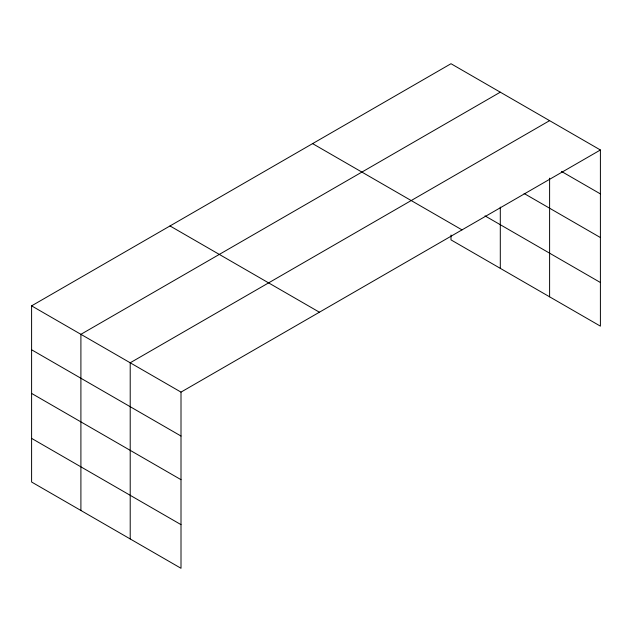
<?xml version="1.0" encoding="UTF-8"?>
<svg xmlns="http://www.w3.org/2000/svg" width="632" height="632" viewBox="0 0 632 632"><rect width="100%" height="100%" fill="white"/><g stroke="black" fill="none" stroke-linecap="round" stroke-linejoin="round"><path stroke-width="0.95" d="M600.4 149.982L450.995 63.721L31.6 305.856L31.6 482.019L181.005 568.279L181.005 392.117L600.4 149.982L600.4 326.144L450.995 239.883L450.995 235.041M549.603 178.153L549.603 296.819M500.299 92.185L80.904 334.32L80.904 510.482M549.603 120.649L130.208 362.784L130.208 538.954M561.453 171.414L600.4 193.905M524.102 193.487L600.4 237.545M484.997 215.875L600.4 282.504M312.595 143.622L462 229.882M170 225.948L319.405 312.208M31.6 305.856L181.005 392.117M31.6 349.78L181.005 436.033M31.6 393.42L181.005 479.68M31.6 438.379L181.005 524.639M500.299 207.114L500.299 268.355"/></g></svg>
